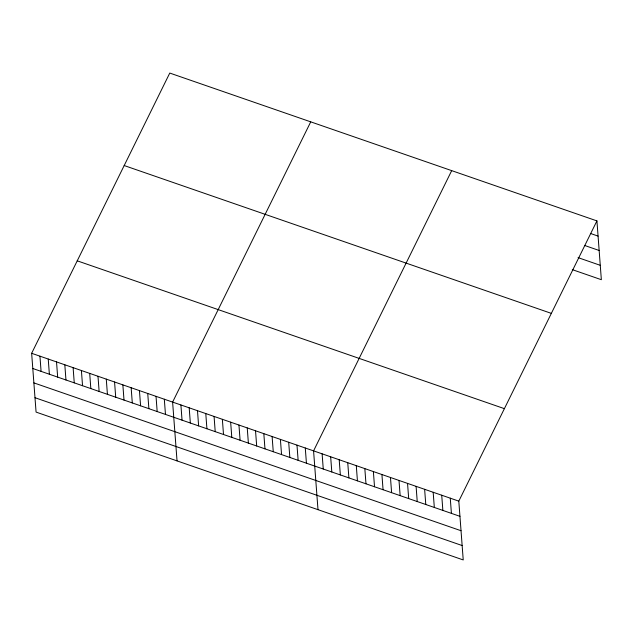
<?xml version="1.0" encoding="UTF-8"?>
<svg xmlns="http://www.w3.org/2000/svg" width="633" height="633" viewBox="0 0 633 633"><rect width="100%" height="100%" fill="white"/><g stroke="black" fill="none" stroke-linecap="round" stroke-linejoin="round"><path stroke-width="0.95" d="M596.927 220.901L458.806 501.138L463.229 559.936L36.073 412.099L31.65 353.301L169.771 73.064L596.927 220.901L601.35 279.699L572.303 269.642M310.732 121.853L172.611 402.09L177.034 460.887M451.693 170.633L313.572 450.87L317.995 509.668M590.383 233.435L598.074 236.101M584.631 245.462L599.15 250.486M578.056 257.623L600.266 265.314M124.195 165.545L551.351 313.375M77.226 260.828L504.39 408.657M31.65 353.301L458.806 501.138M32.789 368.501L459.954 516.33M33.873 382.886L461.03 530.723M34.989 397.714L462.145 545.543M450.269 498.179L451.408 513.379M441.723 495.22L442.863 510.42M433.178 492.268L434.325 507.46M424.632 489.309L425.78 504.509M416.095 486.35L417.234 501.55M407.549 483.398L408.689 498.59M399.004 480.439L400.151 495.639M390.466 477.48L391.605 492.68M381.921 474.528L383.06 489.72M373.375 471.569L374.522 486.769M364.83 468.61L365.977 483.81M356.292 465.659L357.431 480.851M347.746 462.699L348.886 477.899M339.201 459.74L340.348 474.94M330.663 456.789L331.803 471.981M322.118 453.829L323.257 469.029M305.28 447.998L306.427 463.198M296.988 445.134L298.135 460.333M288.695 442.261L289.843 457.461M280.403 439.389L281.55 454.589M272.111 436.525L273.258 451.725M263.826 433.652L264.966 448.852M255.534 430.78L256.674 445.98M247.242 427.916L248.381 443.116M238.95 425.044L240.089 440.244M230.657 422.171L231.797 437.371M222.365 419.307L223.504 434.507M214.073 416.435L215.212 431.635M205.78 413.563L206.92 428.763M197.488 410.698L198.627 425.89M189.196 407.826L190.335 423.026M180.903 404.954L182.043 420.154M164.319 399.217L165.466 414.417M156.027 396.345L157.174 411.545M147.734 393.481L148.882 408.673M139.442 390.608L140.589 405.808M131.15 387.736L132.297 402.936M122.857 384.872L124.005 400.064M114.565 382L115.712 397.2M106.281 379.127L107.42 394.327M97.988 376.255L99.128 391.455M89.696 373.391L90.835 388.591M81.404 370.519L82.543 385.719M73.112 367.646L74.251 382.846M64.819 364.782L65.959 379.982M56.527 361.91L57.666 377.11M48.235 359.038L49.374 374.238M39.942 356.173L41.082 371.373"/></g></svg>
